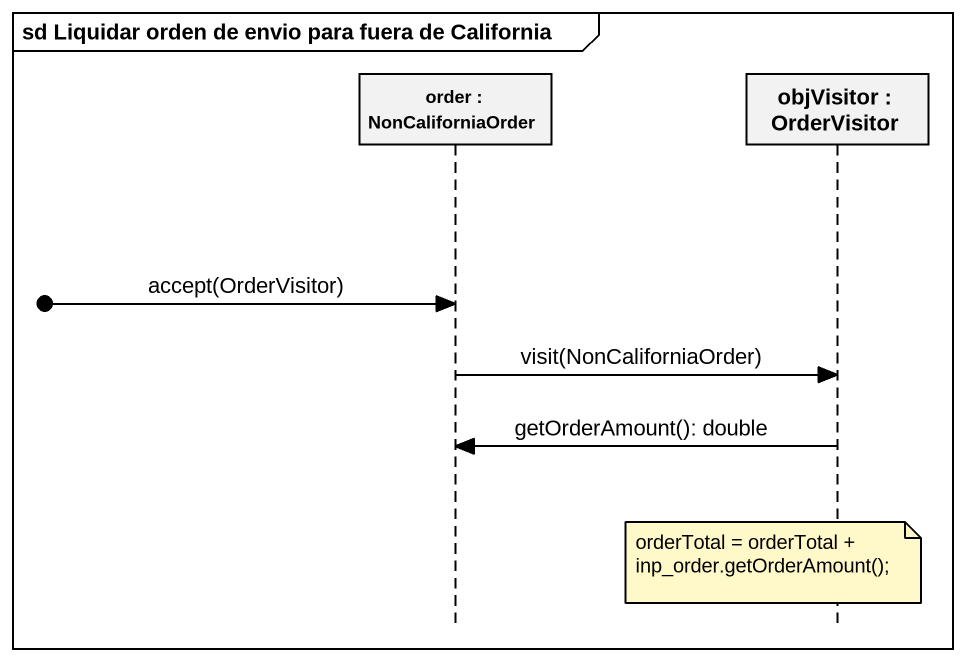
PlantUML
@startuml
mainframe sd Liquidar orden de envio para fuera de California
hide footbox
participant "order : NonCaliforniaOrder" as order
participant "objVisitor : OrderVisitor" as objVisitor

[o-> order : accept(OrderVisitor)
order -> objVisitor : visit(NonCaliforniaOrder)
objVisitor -> order : getOrderAmount(): double
note over objVisitor : orderTotal = orderTotal + inp_order.getOrderAmount();
@enduml
